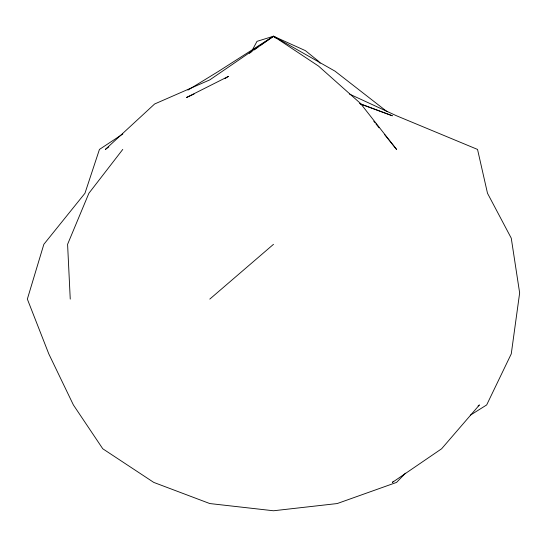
<?xml version="1.0" encoding="UTF-8"?>
<svg xmlns="http://www.w3.org/2000/svg" width="547" height="547" viewBox="0 0 547 547"><rect width="100%" height="100%" fill="white"/><g stroke="black" fill="none" stroke-linecap="round" stroke-linejoin="round"><path stroke-width="0.82" d="M252.16 50.351L257.008 41.353L273.5 36.232L305.356 50.618L318.545 61.257L320.104 63.274M122.767 149.427L88.888 193.269L67.589 244.318L70.248 299.1M272.344 37.456L273.5 36.232L335.037 71.172L387.05 111.643M405.464 473.182L396.575 482.406L337.205 503.555L273.5 510.768L209.795 503.555L153.748 482.406L102.768 448.772L73.387 404.937L48.792 353.882L27.35 299.1L43.842 244.318L84.956 193.269L99.445 149.427L122.808 134.015M393.608 481.237L392.384 482.406L441.62 448.772L479.411 404.937L478.078 405.956M209.795 299.1L273.5 244.318M108.791 146.883L105.38 149.427L154.616 103.992L209.795 79.883L273.5 36.232L318.545 66.091L360.528 103.472L396.575 149.427L384.384 134.33M249.302 53.401L252.064 51.439M254.143 49.962L258.287 47.021M259.675 46.044L273.5 36.232L275.572 37.709M225.077 78.529L228.455 76.368L186.472 97.516L194.055 94.022M470.311 415.214L486.673 404.937L511.26 353.882L519.65 292.953L511.26 238.171L487.5 193.269L477.538 149.427L396.575 115.793L349.547 94.111M187.922 90.098L218.328 71.479L273.5 36.232L275.346 37.982M360.521 104.046L392.384 115.793L359.461 103.472M373.779 121.202L374.839 122.514M375.898 123.827L379.078 127.766"/></g></svg>
